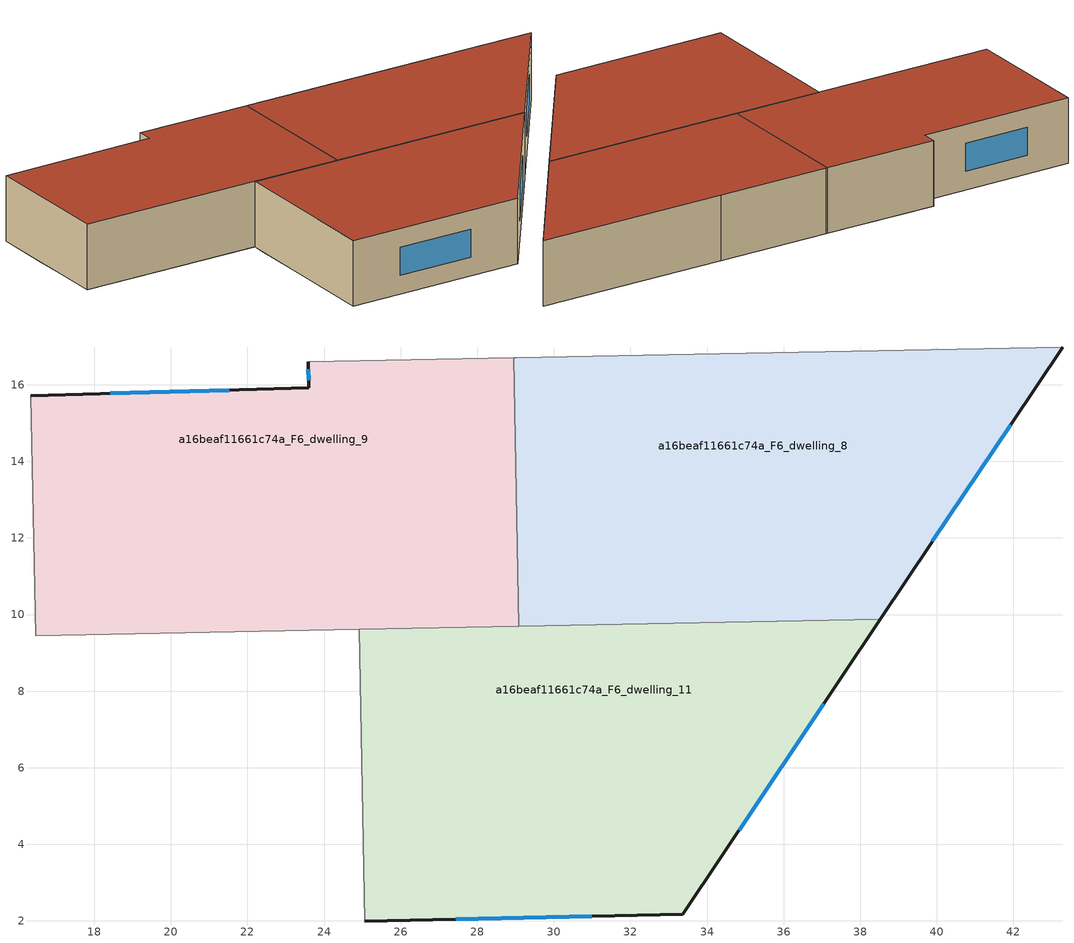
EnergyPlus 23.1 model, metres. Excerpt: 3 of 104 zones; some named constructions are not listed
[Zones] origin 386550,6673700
a16beaf11661c74a_F6_dwelling_11
 floor to a16beaf11661c74a_F5_dwelling_12 (EU_floor_Construction): 38.07,9.2 36.66,7.1 24.97,6.87 24.93,8.94 z18
 floor to a16beaf11661c74a_F5_dwelling_13 (EU_floor_Construction): 36.66,7.1 35.16,4.86 25.01,4.66 24.97,6.87 z18
 floor to a16beaf11661c74a_F5_dwelling_11 (EU_floor_Construction): 38.52,9.88 38.07,9.2 24.93,8.94 24.91,9.61 z18
 floor to a16beaf11661c74a_F5_dwelling_14 (EU_floor_Construction): 35.16,4.86 33.36,2.17 25.06,2 25.01,4.66 z18
 wall outside (EU_wall_Construction): 25.06,2 33.36,2.17 38.52,9.88 z18:21
 wall to a16beaf11661c74a_F6_dwelling_12 (EU_wall_Construction): 24.91,9.61 25.06,2 z18:21
 wall to a16beaf11661c74a_F6_dwelling_8 (EU_wall_Construction): 38.52,9.88 29.09,9.69 z18:21
 wall to a16beaf11661c74a_F6_dwelling_9 (EU_wall_Construction): 29.09,9.69 24.91,9.61 z18:21
 window (EU_Window_Construction): 34.84,4.37 37.05,7.67 / 27.43,2.05 30.99,2.12 z18.86:20.14
 roof outside (EU_roof_Construction): 33.36,2.17 38.52,9.88 24.91,9.61 25.06,2 z21
a16beaf11661c74a_F6_dwelling_8
 floor to a16beaf11661c74a_F5_dwelling_8 (EU_floor_Construction): 43.28,16.99 42.31,15.54 28.98,15.28 28.95,16.71 z18
 floor to a16beaf11661c74a_F5_dwelling_10 (EU_floor_Construction): 40.95,13.5 40.88,13.39 39.47,11.29 29.06,11.09 29.02,13.26 z18
 floor to a16beaf11661c74a_F5_dwelling_11 (EU_floor_Construction): 39.47,11.29 38.52,9.88 29.09,9.69 29.06,11.09 z18
 floor to a16beaf11661c74a_F5_dwelling_9 (EU_floor_Construction): 42.31,15.54 40.95,13.5 29.02,13.26 28.98,15.28 z18
 wall outside (EU_wall_Construction): 38.52,9.88 43.28,16.99 z18:21
 wall to a16beaf11661c74a_F6_dwelling_9 (EU_wall_Construction): 28.95,16.71 29.09,9.69 z18:21
 wall to a16beaf11661c74a_F6_dwelling_4 (EU_wall_Construction): 43.28,16.99 34.33,16.81 z18:21
 wall to a16beaf11661c74a_F6_dwelling_5 (EU_wall_Construction): 34.33,16.81 29.02,16.71 z18:21
 wall to a16beaf11661c74a_F6_dwelling_6 (EU_wall_Construction): 29.02,16.71 28.95,16.7 z18:21
 window (EU_Window_Construction): 39.88,11.91 41.92,14.95 z18.86:20.14
 roof outside (EU_roof_Construction): 38.52,9.88 43.28,16.99 28.95,16.71 29.09,9.69 z21
a16beaf11661c74a_F6_dwelling_9
 floor to a16beaf11661c74a_F5_dwelling_11 (EU_floor_Construction): 29.06,11.09 29.09,9.69 16.47,9.45 16.44,10.84 z18
 floor to a16beaf11661c74a_F5_dwelling_10 (EU_floor_Construction): 29.02,13.26 29.06,11.09 16.44,10.84 16.4,13.01 z18
 floor to a16beaf11661c74a_F5_dwelling_8 (EU_floor_Construction): 28.95,16.71 28.98,15.28 23.61,15.17 23.59,16.46 23.59,16.6 z18
 floor to a16beaf11661c74a_F5_dwelling_9 (EU_floor_Construction): 28.98,15.28 29.02,13.26 16.4,13.01 16.34,15.71 23.6,15.92 23.6,16.14 23.61,15.17 z18
 wall outside (EU_wall_Construction): 23.59,16.6 23.6,15.92 16.34,15.71 z18:21
 wall to a16beaf11661c74a_F6_dwelling_10 (EU_wall_Construction): 16.34,15.71 16.47,9.45 z18:21
 wall to a16beaf11661c74a_F6_dwelling_12 (EU_wall_Construction): 16.47,9.44 24.91,9.61 z18:21
 wall to a16beaf11661c74a_F6_dwelling_6 (EU_wall_Construction): 28.95,16.7 23.6,16.6 z18:21
 window (EU_Window_Construction): 23.59,16.4 23.6,16.11 / 21.52,15.86 18.42,15.77 z18.86:20.14
 roof outside (EU_roof_Construction): 29.09,9.69 28.95,16.71 23.59,16.6 23.6,15.92 16.34,15.71 16.47,9.45 z21
[SCHEDULE:FILE] Column Number=1; Rows to Skip at Top=0; Number of Hours of Data=8760; Column Separator=Comma; Interpolate to Timestep=No; Minutes per Item=60; Adjust Schedule for Daylight Savings=Yes
Name | File
EU_Step8_GainSchedule_a16beaf11661c74a_F5_dwelling_5_f000 | ../../schedules/a16beaf11661c74a/a16beaf11661c74a_F5_dwelling_5_f000_gain.csv
EU_Step8_GainSchedule_a16beaf11661c74a_F5_dwelling_6_f000 | ../../schedules/a16beaf11661c74a/a16beaf11661c74a_F5_dwelling_6_f000_gain.csv
EU_Step8_GainSchedule_a16beaf11661c74a_F5_dwelling_7_f000 | ../../schedules/a16beaf11661c74a/a16beaf11661c74a_F5_dwelling_7_f000_gain.csv
EU_Step8_GainSchedule_a16beaf11661c74a_F5_dwelling_8_f000 | ../../schedules/a16beaf11661c74a/a16beaf11661c74a_F5_dwelling_8_f000_gain.csv
EU_Step8_GainSchedule_a16beaf11661c74a_F5_dwelling_9_f000 | ../../schedules/a16beaf11661c74a/a16beaf11661c74a_F5_dwelling_9_f000_gain.csv
EU_Step8_GainSchedule_a16beaf11661c74a_F5_dwelling_10_f000 | ../../schedules/a16beaf11661c74a/a16beaf11661c74a_F5_dwelling_10_f000_gain.csv
EU_Step8_GainSchedule_a16beaf11661c74a_F5_dwelling_11_f000 | ../../schedules/a16beaf11661c74a/a16beaf11661c74a_F5_dwelling_11_f000_gain.csv
EU_Step8_GainSchedule_a16beaf11661c74a_F5_dwelling_12_f000 | ../../schedules/a16beaf11661c74a/a16beaf11661c74a_F5_dwelling_12_f000_gain.csv
EU_Step8_GainSchedule_a16beaf11661c74a_F5_dwelling_13_f000 | ../../schedules/a16beaf11661c74a/a16beaf11661c74a_F5_dwelling_13_f000_gain.csv
EU_Step8_GainSchedule_a16beaf11661c74a_F5_dwelling_14_f000 | ../../schedules/a16beaf11661c74a/a16beaf11661c74a_F5_dwelling_14_f000_gain.csv
